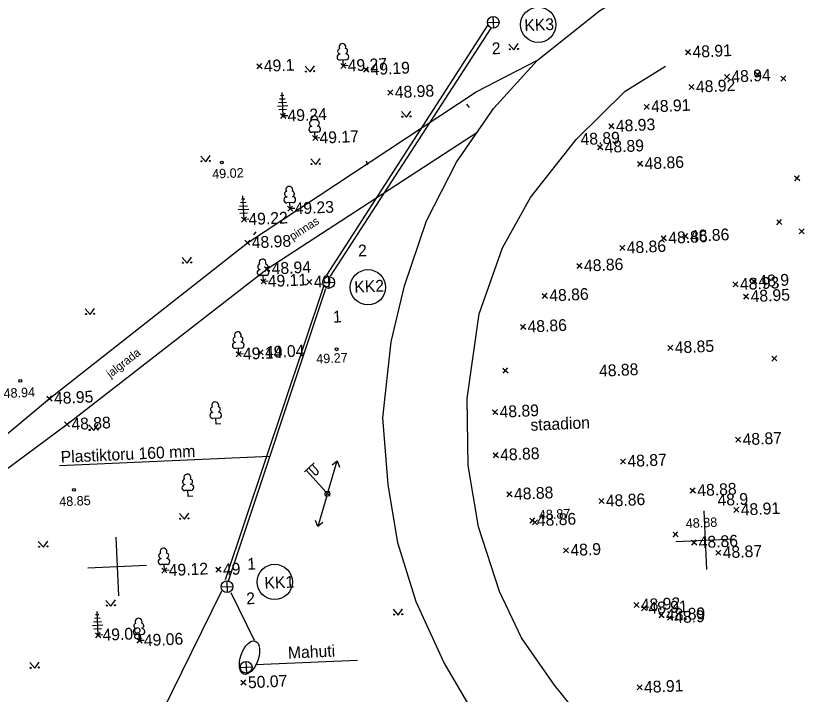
# Model space of a CAD drawing. Extents: x 641123 to 641236, y 6456305 to 6456450.
# Drawn here: x 641165.1 to 641232, y 6456341.6 to 6456399.2 of the extents above; entities that cross this region are included whole.
import ezdxf

# ---------------------------------------------------------------- set-up
doc = ezdxf.new("R2010")
doc.units = 0
for name, color, linetype in [('Level 10', 7, 'Continuous'), ('Level 11', 7, 'Continuous'), ('Level 12', 7, 'Continuous'), ('Level 13', 7, 'Continuous'), ('Level 16', 7, 'Continuous'), ('Level 24', 7, 'Continuous'), ('Level 30', 7, 'Continuous'), ('Level 31', 7, 'Continuous'), ('Level 4', 7, 'Continuous'), ('Level 47', 7, 'Continuous'), ('Level 57', 7, 'Continuous'), ('Level 61', 7, 'Continuous'), ('Level 63', 7, 'Continuous'), ('Level 9', 7, 'Continuous')]:
    doc.layers.add(name, color=color, linetype=linetype)

# ---------------------------------------------------------------- blocks, each defined once
blk = doc.blocks.new('PPV0')
at = {"layer": 'Level 10'}
for p, q in [((-200, 2700), (900, 2700)), ((0, 2700), (0, 200)), ((300, 2700), (300, 2000)), ((700, 2700), (700, 2000))]:
    blk.add_line(p, q, dxfattribs=at)
blk.add_circle((0, 0), 200, dxfattribs=at)
blk.add_arc((500, 2000), 200, 179.93931, 0.0607, dxfattribs=at)
blk = doc.blocks.new('VLEHI4')
at = {"layer": 'Level 16'}
for p, q in [((-241.3, 1450), (241.3, 1450)), ((-136.96, 1750), (136.96, 1750)), ((0, 0), (0, 2000)), ((-450, 850), (450, 850)), ((-345.65, 1150), (345.65, 1150)), ((-325, 550), (325, 550)), ((400, 0), (0, 0))]:
    blk.add_line(p, q, dxfattribs=at)
blk = doc.blocks.new('VLAIP7')
at = {"layer": 'Level 9'}
for p, q in [((-250, 1032), (-250, 1000)), ((250, 1032), (250, 1000)), ((250, 500), (-250, 500)), ((0, 0), (0, 500)), ((400, 0), (0, 0))]:
    blk.add_line(p, q, dxfattribs=at)
for centre, radius, start, end in [((-200, 1250), 224, 105.2441, 257.07903), ((0, 1600), 292, 332.5799, 207.4201), ((200, 1250), 224, 282.92097, 74.7559), ((-250, 750), 250, 90.00001, 270), ((250, 750), 250, 270, 89.99999)]:
    blk.add_arc(centre, radius, start, end, dxfattribs=at)
blk = doc.blocks.new('1')
at = {"layer": 'Level 24'}
blk.add_line((0, -350), (0, 0), dxfattribs=at)
blk = doc.blocks.new('WMNO16')
at = {"layer": 'Level 10'}
blk.add_line((200, 0), (2900, 0), dxfattribs=at)
blk.add_lwpolyline([(2460.75, 331), (2900, 0), (2460.75, -331)], dxfattribs=at)
blk = doc.blocks.new('VMUR12')
at = {"layer": 'Level 13'}
for p, q in [((-403, 505), (0, 0)), ((0, 0), (397, 505))]:
    blk.add_line(p, q, dxfattribs=at)
for centre, radius in [((-353, 55), 42.8), ((347, 55), 45.2)]:
    blk.add_circle(centre, radius, dxfattribs=at)
blk = doc.blocks.new('KAKAEV')
at = {"layer": 'Level 4'}
for p, q in [((-500, 0), (500, 0)), ((0, 500), (0, -500))]:
    blk.add_line(p, q, dxfattribs=at)
blk.add_circle((0, 0), 500, dxfattribs=at)

msp = doc.modelspace()

# ---------------------------------------------------------------- linework, layer by layer
at = {"layer": 'Level 30'}
msp.add_line((641186.427, 6456377.769), (641204.299, 6456389.392), dxfattribs=at)
for points in [[(641196.247, 6456365.109), (641196.946, 6456371.572), (641198.087, 6456376.316), (641199.939, 6456381.842), (641202.492, 6456386.823), (641205.674, 6456391.406), (641209.389, 6456395.466), (641214.659, 6456399.664), (641218.425, 6456402.04)], [(641184.736, 6456379.981), (641204.164, 6456392.792), (641209.389, 6456395.466)], [(641204.375, 6456355.848), (641203.481, 6456361.079), (641203.395, 6456366.762), (641204.413, 6456373.952), (641206.401, 6456379.538), (641208.792, 6456383.807), (641212.662, 6456388.747), (641216.821, 6456392.835), (641220.26, 6456394.976)], [(641150.088, 6456351.871), (641167.938, 6456366.76), (641184.736, 6456379.981)], [(641151.089, 6456351.002), (641169.417, 6456364.561), (641186.427, 6456377.769)], [(641209.124, 6456333.723), (641207.21, 6456335.741), (641203.932, 6456340.063), (641201.435, 6456344.371), (641199.063, 6456349.489), (641197.512, 6456354.496), (641196.688, 6456359.457), (641196.247, 6456365.109)], [(641213.194, 6456339.482), (641210.81, 6456342.409), (641208.025, 6456346.423), (641206.141, 6456350.375), (641204.375, 6456355.848)]]:
    msp.add_lwpolyline(points, dxfattribs=at)
msp.add_open_spline([(641131.658, 6456368.725), (641136.615, 6456363.794), (641143.015, 6456357.236), (641147.486, 6456353.261), (641159.801, 6456343.513), (641166.008, 6456339.367), (641178.576, 6456331.808), (641183.409, 6456329.553), (641199.394, 6456322.409), (641206.337, 6456319.327)], degree=3, dxfattribs=at)
at = {"layer": 'Level 31'}
for p, q in [((641221.95, 6456396.368), (641222.392, 6456395.963)), ((641221.969, 6456395.944), (641222.373, 6456396.387)), ((641185.539, 6456395.168), (641185.981, 6456394.764)), ((641185.558, 6456394.745), (641185.962, 6456395.187)), ((641192.664, 6456395.204), (641193.107, 6456394.799)), ((641192.683, 6456394.78), (641193.088, 6456395.223)), ((641194.604, 6456394.894), (641195.047, 6456394.489)), ((641194.623, 6456394.47), (641195.028, 6456394.913)), ((641225.253, 6456394.27), (641225.696, 6456393.865)), ((641225.272, 6456393.846), (641225.677, 6456394.289)), ((641227.864, 6456394.468), (641228.307, 6456394.063)), ((641227.883, 6456394.044), (641228.288, 6456394.487)), ((641230.037, 6456394.132), (641230.48, 6456393.727)), ((641230.056, 6456393.708), (641230.461, 6456394.151)), ((641222.243, 6456393.408), (641222.686, 6456393.003)), ((641222.262, 6456392.984), (641222.667, 6456393.427)), ((641196.662, 6456392.937), (641197.105, 6456392.532)), ((641196.681, 6456392.513), (641197.086, 6456392.956)), ((641218.432, 6456391.728), (641218.875, 6456391.323)), ((641218.451, 6456391.304), (641218.856, 6456391.747)), ((641187.551, 6456390.951), (641187.994, 6456390.547)), ((641187.57, 6456390.528), (641187.975, 6456390.97)), ((641215.443, 6456390.077), (641215.886, 6456389.672)), ((641215.462, 6456389.653), (641215.867, 6456390.096)), ((641190.268, 6456389.072), (641190.71, 6456388.667)), ((641190.287, 6456388.648), (641190.691, 6456389.091)), ((641214.484, 6456388.288), (641214.927, 6456387.883)), ((641214.503, 6456387.864), (641214.908, 6456388.307)), ((641217.882, 6456386.887), (641218.325, 6456386.483)), ((641217.901, 6456386.464), (641218.306, 6456386.906)), ((641231.216, 6456385.657), (641231.658, 6456385.253)), ((641231.235, 6456385.234), (641231.639, 6456385.676)), ((641188.151, 6456383.075), (641188.594, 6456382.67)), ((641188.17, 6456382.651), (641188.575, 6456383.094)), ((641184.231, 6456382.162), (641184.674, 6456381.757)), ((641184.25, 6456381.738), (641184.655, 6456382.181)), ((641229.713, 6456381.503), (641230.118, 6456381.946)), ((641229.695, 6456381.927), (641230.137, 6456381.522)), ((641219.913, 6456380.153), (641220.318, 6456380.595)), ((641221.733, 6456380.733), (641222.176, 6456380.328)), ((641221.752, 6456380.309), (641222.157, 6456380.752)), ((641231.593, 6456381.152), (641232.035, 6456380.747)), ((641231.612, 6456380.728), (641232.017, 6456381.171)), ((641184.515, 6456380.183), (641184.957, 6456379.778)), ((641184.534, 6456379.759), (641184.938, 6456380.202)), ((641219.894, 6456380.576), (641220.337, 6456380.172)), ((641216.363, 6456379.75), (641216.806, 6456379.345)), ((641216.382, 6456379.326), (641216.787, 6456379.769)), ((641186.205, 6456377.971), (641186.648, 6456377.567)), ((641186.224, 6456377.548), (641186.629, 6456377.99)), ((641212.733, 6456378.212), (641213.176, 6456377.808)), ((641212.752, 6456377.789), (641213.157, 6456378.231)), ((641185.878, 6456376.899), (641186.32, 6456376.494)), ((641185.897, 6456376.476), (641186.301, 6456376.918)), ((641189.779, 6456376.844), (641190.221, 6456376.439)), ((641189.798, 6456376.42), (641190.202, 6456376.863)), ((641225.975, 6456376.648), (641226.418, 6456376.243)), ((641225.994, 6456376.224), (641226.399, 6456376.667)), ((641227.554, 6456376.913), (641227.997, 6456376.509)), ((641227.573, 6456376.49), (641227.978, 6456376.932)), ((641209.786, 6456375.68), (641210.229, 6456375.275)), ((641209.805, 6456375.256), (641210.21, 6456375.699)), ((641226.885, 6456375.616), (641227.328, 6456375.211)), ((641226.904, 6456375.192), (641227.309, 6456375.635)), ((641207.937, 6456373.041), (641208.38, 6456372.636)), ((641207.956, 6456372.617), (641208.361, 6456373.06)), ((641220.441, 6456371.265), (641220.884, 6456370.86)), ((641220.46, 6456370.841), (641220.865, 6456371.284)), ((641183.773, 6456370.727), (641184.215, 6456370.323)), ((641183.792, 6456370.304), (641184.197, 6456370.746)), ((641185.644, 6456370.871), (641186.087, 6456370.466)), ((641185.663, 6456370.447), (641186.068, 6456370.89)), ((641229.277, 6456370.348), (641229.72, 6456369.943)), ((641229.296, 6456369.924), (641229.701, 6456370.367)), ((641206.44, 6456369.338), (641206.883, 6456368.933)), ((641206.459, 6456368.914), (641206.864, 6456369.357)), ((641167.717, 6456366.962), (641168.16, 6456366.557)), ((641167.736, 6456366.538), (641168.141, 6456366.981)), ((641205.563, 6456365.805), (641206.006, 6456365.401)), ((641205.582, 6456365.382), (641205.987, 6456365.824)), ((641169.195, 6456364.763), (641169.638, 6456364.359)), ((641169.214, 6456364.34), (641169.619, 6456364.782)), ((641226.205, 6456363.462), (641226.647, 6456363.057)), ((641226.224, 6456363.038), (641226.628, 6456363.481)), ((641205.612, 6456362.154), (641206.054, 6456361.749)), ((641205.631, 6456361.73), (641206.035, 6456362.173)), ((641216.424, 6456361.616), (641216.867, 6456361.212)), ((641216.443, 6456361.193), (641216.848, 6456361.635)), ((641191.314, 6456358.874), (641191.757, 6456358.469)), ((641191.333, 6456358.45), (641191.738, 6456358.893)), ((641206.787, 6456358.827), (641207.23, 6456358.422)), ((641206.806, 6456358.403), (641207.211, 6456358.846)), ((641222.355, 6456359.138), (641222.798, 6456358.733)), ((641222.374, 6456358.714), (641222.779, 6456359.157)), ((641214.59, 6456358.252), (641215.033, 6456357.847)), ((641214.609, 6456357.829), (641215.014, 6456358.271)), ((641226.051, 6456357.498), (641226.494, 6456357.094)), ((641226.07, 6456357.075), (641226.475, 6456357.517)), ((641208.725, 6456356.591), (641209.167, 6456356.187)), ((641208.744, 6456356.168), (641209.149, 6456356.61)), ((641208.947, 6456356.442), (641209.39, 6456356.037)), ((641208.966, 6456356.018), (641209.371, 6456356.461)), ((641220.889, 6456355.41), (641221.332, 6456355.005)), ((641220.908, 6456354.986), (641221.313, 6456355.429)), ((641222.472, 6456354.728), (641222.915, 6456354.323)), ((641222.491, 6456354.304), (641222.896, 6456354.747)), ((641211.582, 6456354.061), (641212.025, 6456353.656)), ((641211.601, 6456353.637), (641212.006, 6456354.08)), ((641224.516, 6456353.863), (641224.959, 6456353.458)), ((641224.535, 6456353.439), (641224.94, 6456353.882)), ((641177.464, 6456352.361), (641177.906, 6456351.956)), ((641177.483, 6456351.937), (641177.887, 6456352.38)), ((641182.063, 6456352.43), (641182.506, 6456352.025)), ((641182.082, 6456352.006), (641182.487, 6456352.449)), ((641217.566, 6456349.421), (641218.008, 6456349.016)), ((641217.585, 6456348.997), (641217.989, 6456349.44)), ((641218.203, 6456349.151), (641218.646, 6456348.746)), ((641218.222, 6456348.727), (641218.627, 6456349.17)), ((641219.693, 6456348.565), (641220.135, 6456348.16)), ((641219.711, 6456348.141), (641220.116, 6456348.584)), ((641220.395, 6456348.353), (641220.838, 6456347.948)), ((641220.414, 6456347.929), (641220.819, 6456348.372)), ((641171.835, 6456346.864), (641172.278, 6456346.459)), ((641171.854, 6456346.44), (641172.259, 6456346.883)), ((641175.35, 6456346.407), (641175.793, 6456346.002)), ((641175.369, 6456345.983), (641175.774, 6456346.426)), ((641184.191, 6456342.836), (641184.634, 6456342.431)), ((641184.21, 6456342.412), (641184.615, 6456342.855)), ((641217.833, 6456342.433), (641218.276, 6456342.029)), ((641217.852, 6456342.01), (641218.257, 6456342.452))]:
    msp.add_line(p, q, dxfattribs=at)
for centre in [(641182.567, 6456386.787), (641192.315, 6456370.929), (641165.452, 6456368.259), (641170.01, 6456358.996)]:
    msp.add_circle(centre, 0.12, dxfattribs=at)
at = {"layer": 'Level 61'}
for p, q in [((641223.513, 6456357.227), (641223.737, 6456352.233)), ((641173.568, 6456354.99), (641173.792, 6456349.996)), ((641221.128, 6456354.618), (641226.122, 6456354.842)), ((641171.183, 6456352.381), (641176.177, 6456352.605))]:
    msp.add_line(p, q, dxfattribs=at)
at = {"layer": 'Level 63'}
for p, q in [((641205.619, 6456398.695), (641205.619, 6456398.695)), ((641205.155, 6456398.466), (641191.46, 6456377.232)), ((641191.81, 6456377.146), (641205.436, 6456398.187)), ((641191.636, 6456376.607), (641191.636, 6456376.607)), ((641191.206, 6456376.269), (641182.863, 6456351.353)), ((641183.143, 6456351.282), (641191.415, 6456376.106)), ((641168.773, 6456361.064), (641186.638, 6456361.864)), ((641191.599, 6456358.649), (641191.599, 6456358.649)), ((641178.018, 6456352.593), (641178.018, 6456352.593)), ((641175.804, 6456336.651), (641182.556, 6456350.432)), ((641183.333, 6456350.288), (641185.313, 6456346.24)), ((641185.462, 6456346.258), (641185.462, 6456346.258)), ((641185.437, 6456344.157), (641194.084, 6456344.545)), ((641184.602, 6456343.906), (641184.602, 6456343.906))]:
    msp.add_line(p, q, dxfattribs=at)
for centre in [(641209.441, 6456398.487), (641194.974, 6456376.197), (641187.06, 6456351.177)]:
    msp.add_circle(centre, 1.5, dxfattribs=at)
msp.add_ellipse((641184.917, 6456344.754), major_axis=(0.495, 1.401), ratio=0.5, dxfattribs=at)

# ---------------------------------------------------------------- block references
at = {"layer": 'Level 10', "xscale": 0.0009999014339576425, "yscale": 0.0009999014339576423, "rotation": 2.5645220755462295}
for name, p in [('VLAIP7', (641192.885, 6456395.001)), ('VMUR12', (641207.377, 6456396.364)), ('VMUR12', (641190.064, 6456394.477)), ('VLEHI4', (641187.772, 6456390.749)), ('VLAIP7', (641190.489, 6456388.869)), ('VMUR12', (641198.255, 6456390.639)), ('VMUR12', (641181.203, 6456386.854)), ('VMUR12', (641190.547, 6456386.616)), ('VLAIP7', (641188.372, 6456382.873)), ('VLEHI4', (641184.453, 6456381.959)), ('VMUR12', (641179.616, 6456378.243)), ('VLAIP7', (641186.099, 6456376.697)), ('VMUR12', (641171.386, 6456373.881)), ('VLAIP7', (641183.994, 6456370.525)), ('VLAIP7', (641182.082, 6456364.579)), ('VMUR12', (641171.695, 6456364.042)), ('VLAIP7', (641179.71, 6456358.443)), ('VMUR12', (641179.395, 6456356.503)), ('VMUR12', (641167.406, 6456354.127)), ('VLAIP7', (641177.685, 6456352.159)), ('VMUR12', (641173.152, 6456349.129)), ('VLEHI4', (641172.056, 6456346.662)), ('VMUR12', (641197.552, 6456348.368)), ('VLAIP7', (641175.571, 6456346.204)), ('VMUR12', (641166.684, 6456343.847))]:
    msp.add_blockref(name, p, dxfattribs=at)
at = {"layer": 'Level 11', "xscale": 0.0009999014339576423, "yscale": 0.000999901433957642, "rotation": 42.0496843299178}
msp.add_blockref('PPV0', (641191.536, 6456358.671), dxfattribs=at)
at = {"layer": 'Level 12', "yscale": 0.0009999014339576425}
for xscale, rotation in [(0.0009999014339576423, 73.3242486409739), (0.0009999014339576425, -106.47067504993913)]:
    msp.add_blockref('WMNO16', (641191.536, 6456358.671), dxfattribs=dict(at, xscale=xscale, rotation=rotation))
at = {"layer": 'Level 4', "xscale": 0.0009999014339576427, "yscale": 0.0009999014339576425, "rotation": 2.5645220755462295}
for p in [(641205.619, 6456398.695), (641191.636, 6456376.607), (641183.007, 6456350.775), (641184.633, 6456343.938), (641184.633, 6456343.938)]:
    msp.add_blockref('KAKAEV', p, dxfattribs=at)
at = {"layer": 'Level 47', "xscale": 0.0009999014339576425, "yscale": 0.0009999014339576425}
for p, rotation in [((641203.582, 6456391.465), -139.80328399926285), ((641194.93, 6456386.59), -161.08586567116848), ((641185.249, 6456380.639), 143.05168358421705)]:
    msp.add_blockref('1', p, dxfattribs=dict(at, rotation=rotation))

# ---------------------------------------------------------------- texts
at = {"layer": 'Level 31'}
for s, height, p in [(' 48.91', 0.9999, (641222.193, 6456395.666)), (' 49.1', 0.9999, (641185.782, 6456394.467)), (' 49.27', 0.9999, (641192.908, 6456394.502)), (' 49.19', 0.9999, (641194.848, 6456394.192)), (' 48.94', 0.9999, (641225.497, 6456393.568)), (' 48.98', 0.9999, (641196.906, 6456392.235)), (' 48.92', 0.9999, (641222.487, 6456392.706)), (' 48.91', 0.9999, (641218.676, 6456391.026)), (' 49.24', 0.9999, (641187.795, 6456390.25)), (' 48.93', 0.9999, (641215.687, 6456389.375)), (' 49.17', 0.9999, (641190.511, 6456388.37)), (' 48.89', 0.9999, (641212.684, 6456388.248)), (' 48.89', 0.9999, (641214.728, 6456387.586)), (' 48.86', 0.9999, (641218.126, 6456386.186)), ('49.02', 0.7999, (641181.764, 6456385.414)), (' 49.23', 0.9999, (641188.395, 6456382.373)), (' 49.22', 0.9999, (641184.475, 6456381.46)), (' 48.98', 0.9999, (641184.758, 6456379.481)), (' 48.86', 0.9999, (641220.138, 6456379.875)), (' 48.86', 0.9999, (641221.977, 6456380.031)), (' 48.86', 0.9999, (641216.607, 6456379.048)), (' 48.86', 0.9999, (641212.977, 6456377.51)), (' 48.94', 0.9999, (641186.449, 6456377.27)), (' 49.11', 0.9999, (641186.121, 6456376.197)), (' 48.9', 0.9999, (641227.798, 6456376.212)), (' 49', 0.9999, (641190.022, 6456376.142)), (' 48.93', 0.9999, (641226.219, 6456375.946)), (' 48.86', 0.9999, (641210.03, 6456374.978)), (' 48.95', 0.9999, (641227.129, 6456374.914)), (' 48.86', 0.9999, (641208.181, 6456372.339)), (' 49.04', 0.9999, (641185.888, 6456370.169)), (' 48.85', 0.9999, (641220.685, 6456370.563)), (' 49.14', 0.9999, (641184.016, 6456370.025)), ('49.27', 0.7999, (641190.603, 6456369.716)), (' 48.88', 0.9999, (641214.256, 6456368.583)), ('48.94', 0.7999, (641164.041, 6456366.789)), (' 48.95', 0.9999, (641167.961, 6456366.26)), (' 48.89', 0.9999, (641205.807, 6456365.104)), (' 48.88', 0.9999, (641169.439, 6456364.062)), (' 48.87', 0.9999, (641226.448, 6456362.76)), (' 48.88', 0.9999, (641205.855, 6456361.452)), (' 48.87', 0.9999, (641216.668, 6456360.915)), (' 48.88', 0.9999, (641207.031, 6456358.125)), (' 48.88', 0.9999, (641222.599, 6456358.436)), ('48.85', 0.7999, (641168.772, 6456357.594)), (' 48.86', 0.9999, (641214.834, 6456357.55)), (' 48.9', 0.9999, (641224.317, 6456357.613)), (' 48.91', 0.9999, (641226.295, 6456356.797)), ('48.87', 0.7999, (641209.514, 6456356.473)), (' 48.86', 0.9999, (641208.968, 6456355.89)), ('48.88', 0.7999, (641221.992, 6456355.748)), (' 48.86', 0.9999, (641222.716, 6456354.026)), (' 48.9', 0.9999, (641211.826, 6456353.359)), (' 48.87', 0.9999, (641224.76, 6456353.161)), (' 49.12', 0.9999, (641177.707, 6456351.659)), (' 49', 0.9999, (641182.307, 6456351.728)), (' 48.92', 0.9999, (641217.809, 6456348.719)), (' 48.91', 0.9999, (641218.447, 6456348.449)), (' 48.89', 0.9999, (641219.936, 6456347.863)), (' 48.9', 0.9999, (641220.638, 6456347.651)), (' 49.08', 0.9999, (641172.079, 6456346.162)), (' 49.06', 0.9999, (641175.593, 6456345.705)), (' 50.07', 0.9999, (641184.435, 6456342.134)), (' 48.91', 0.9999, (641218.077, 6456341.731))]:
    msp.add_text(s, height=height, rotation=2.56452, dxfattribs=at).set_placement(p)
at = {"layer": 'Level 57'}
for s, rotation, p in [('pinnas', 32.68318, (641188.588, 6456380.151)), ('jalgrada', 37.73378, (641173.099, 6456368.479))]:
    msp.add_text(s, height=0.6999, rotation=rotation, dxfattribs=at).set_placement(p)
at = {"layer": 'Level 63'}
for s, height, p in [('KK3', 0.9999, (641208.284, 6456397.935)), ('2', 1, (641205.519, 6456395.971)), ('2', 1, (641194.16, 6456378.805)), ('KK2', 0.9999, (641193.841, 6456375.729)), ('1', 1, (641192.02, 6456373.188)), ('staadion', 0.9999, (641208.799, 6456364.006)), ('Plastiktoru 160 mm', 0.9999, (641168.903, 6456361.292)), ('1', 1, (641184.748, 6456352.211)), ('KK1', 0.9999, (641186.207, 6456350.589)), ('2', 1, (641184.663, 6456349.274)), ('Mahuti', 0.9999, (641188.201, 6456344.669))]:
    msp.add_text(s, height=height, rotation=2.56452, dxfattribs=at).set_placement(p)

doc.saveas('drawing.dxf')
